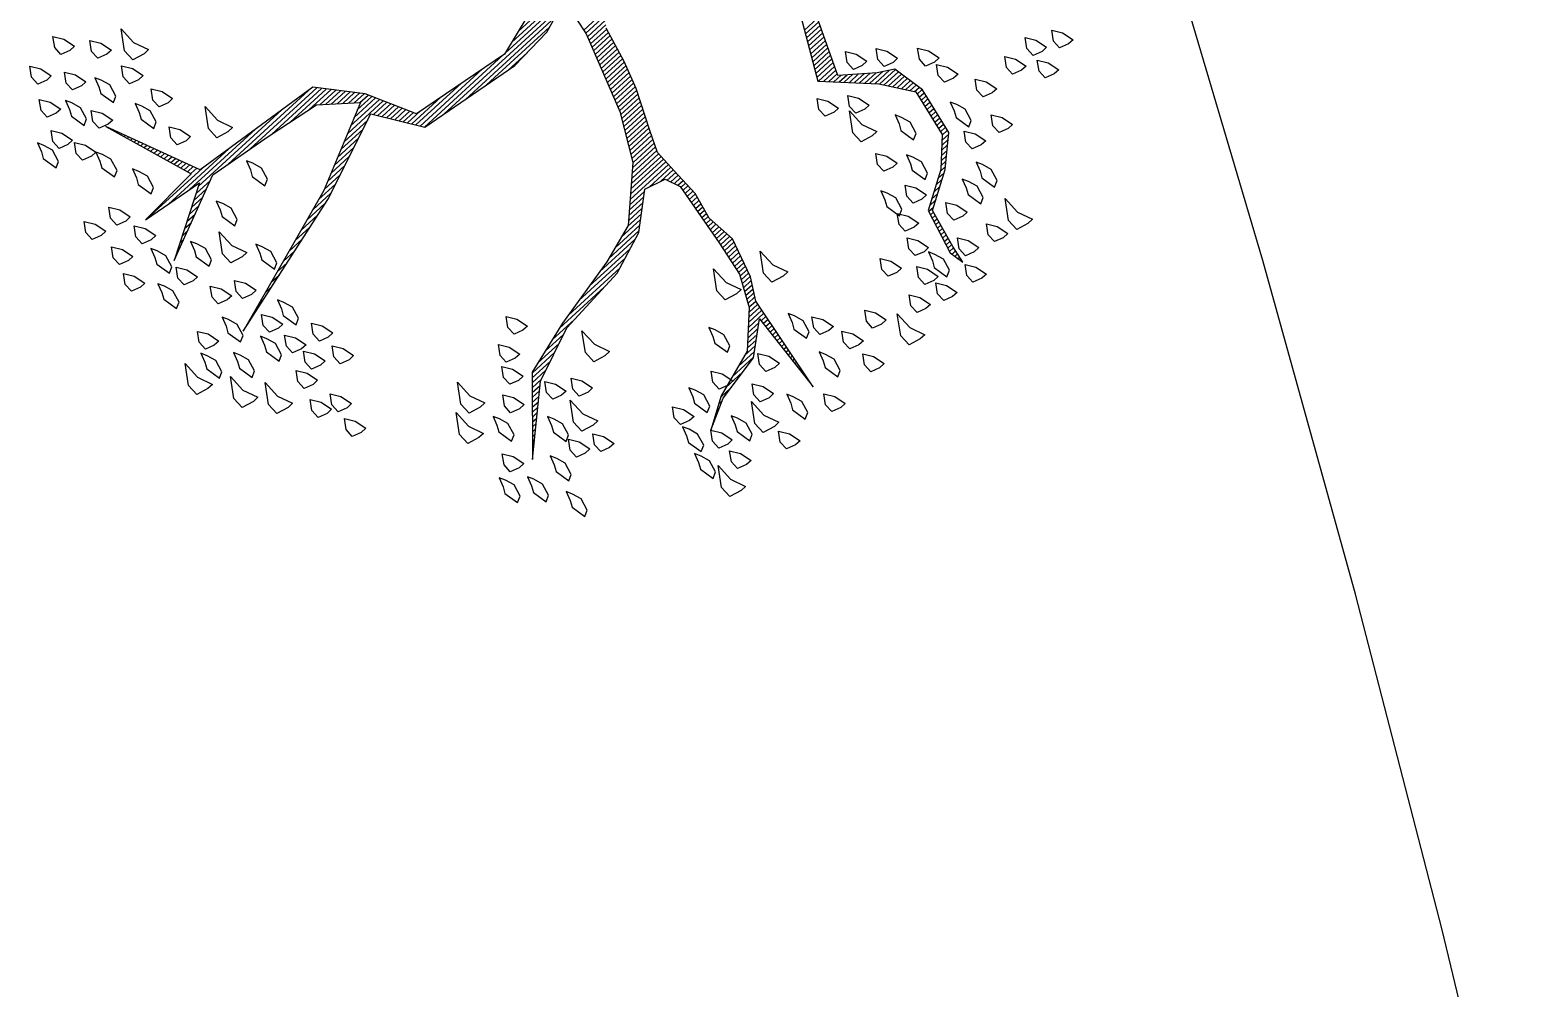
# Model space of a CAD drawing. Header units: metres. Extents: x 2 to 659295185, y -28 to 1124222152.
# Drawn here: x 655006.778 to 655011.25, y 1123156.642 to 1123159.512 of the extents above; entities that cross this region are included whole.
import ezdxf

# ---------------------------------------------------------------- set-up
doc = ezdxf.new("R2010")
doc.units = ezdxf.units.M
doc.header["$MEASUREMENT"] = 0
doc.layers.get('0').update_dxf_attribs({"linetype": 'CONTINUOUS'})
doc.layers.add('Arboles', color=3, linetype='CONTINUOUS')
doc.layers.add('MANZANA', color=30, linetype='CONTINUOUS')

# ---------------------------------------------------------------- blocks, each defined once
blk = doc.blocks.new('*X2402')
at = {"color": 0}
for p, q in [((16.5321, 17.11), (16.5325, 17.11)), ((16.5355, 17.1), (16.5367, 17.1)), ((16.5388, 17.09), (16.5409, 17.09)), ((16.5421, 17.08), (16.5451, 17.08)), ((16.5454, 17.07), (16.5493, 17.07)), ((16.5488, 17.06), (16.5535, 17.06)), ((16.5521, 17.05), (16.5577, 17.05)), ((16.5554, 17.04), (16.5619, 17.04)), ((16.5588, 17.03), (16.566, 17.03)), ((16.5621, 17.02), (16.5702, 17.02)), ((16.5654, 17.01), (16.5744, 17.01)), ((16.5688, 17), (16.5786, 17)), ((16.5721, 16.99), (16.5828, 16.99)), ((16.5754, 16.98), (16.587, 16.98)), ((16.5788, 16.97), (16.5912, 16.97)), ((16.5821, 16.96), (16.5954, 16.96)), ((16.5854, 16.95), (16.5996, 16.95)), ((16.5888, 16.94), (16.6038, 16.94)), ((16.5921, 16.93), (16.608, 16.93)), ((16.5954, 16.92), (16.6122, 16.92)), ((16.5988, 16.91), (16.6164, 16.91)), ((16.6021, 16.9), (16.6206, 16.9)), ((16.6054, 16.89), (16.6248, 16.89)), ((16.6088, 16.88), (16.629, 16.88)), ((16.6121, 16.87), (16.6331, 16.87)), ((16.443, 16.85), (16.6488, 16.85)), ((16.513, 16.84), (16.7388, 16.84)), ((16.583, 16.83), (16.8288, 16.83)), ((16.6154, 16.86), (16.6373, 16.86)), ((16.5531, 16.79), (16.5956, 16.79)), ((16.5708, 16.8), (16.6189, 16.8)), ((16.5885, 16.81), (16.6422, 16.81)), ((16.6062, 16.82), (16.9188, 16.82)), ((16.7083, 16.81), (17.0088, 16.81)), ((16.7816, 16.8), (17.0309, 16.8)), ((16.8532, 16.79), (17.0394, 16.79)), ((16.4824, 16.75), (16.5022, 16.75)), ((16.5001, 16.76), (16.5256, 16.76)), ((16.5178, 16.77), (16.5489, 16.77)), ((16.5355, 16.78), (16.5722, 16.78)), ((16.9132, 16.78), (17.0478, 16.78)), ((16.9732, 16.77), (17.0563, 16.77)), ((17.0054, 16.76), (17.0647, 16.76)), ((17.0177, 16.75), (17.0732, 16.75)), ((16.4293, 16.72), (16.4322, 16.72)), ((16.447, 16.73), (16.4556, 16.73)), ((16.4647, 16.74), (16.4789, 16.74)), ((17.0299, 16.74), (17.0817, 16.74)), ((17.0421, 16.73), (17.0901, 16.73)), ((17.0543, 16.72), (17.0986, 16.72)), ((17.0665, 16.71), (17.1071, 16.71)), ((17.0504, 16.67), (17.1313, 16.67)), ((17.0719, 16.68), (17.1263, 16.68)), ((17.0788, 16.7), (17.1155, 16.7)), ((17.091, 16.69), (17.1213, 16.69)), ((16.9642, 16.63), (17.0477, 16.63)), ((16.9858, 16.64), (17.0741, 16.64)), ((17.0073, 16.65), (17.1413, 16.65)), ((17.0288, 16.66), (17.1363, 16.66)), ((17.0964, 16.64), (17.1463, 16.64)), ((17.1031, 16.63), (17.1513, 16.63)), ((16.8565, 16.58), (16.9159, 16.58)), ((16.8781, 16.59), (16.9423, 16.59)), ((16.8996, 16.6), (16.9686, 16.6)), ((16.9211, 16.61), (16.995, 16.61)), ((16.9427, 16.62), (17.0214, 16.62)), ((17.1097, 16.62), (17.1563, 16.62)), ((17.1164, 16.61), (17.1613, 16.61)), ((17.1231, 16.6), (17.1663, 16.6)), ((17.1297, 16.59), (17.1713, 16.59)), ((17.1364, 16.58), (17.1763, 16.58)), ((16.7328, 16.54), (16.7955, 16.54)), ((16.764, 16.55), (16.8332, 16.55)), ((16.7953, 16.56), (16.8632, 16.56)), ((16.8265, 16.57), (16.8895, 16.57)), ((17.1431, 16.57), (17.1813, 16.57)), ((17.1497, 16.56), (17.1971, 16.56)), ((17.1564, 16.55), (17.2651, 16.55)), ((17.163, 16.54), (17.3331, 16.54)), ((17.5448, 16.54), (17.8178, 16.54)), ((16.6078, 16.5), (16.6447, 16.5)), ((16.639, 16.51), (16.6824, 16.51)), ((16.6703, 16.52), (16.7201, 16.52)), ((16.7015, 16.53), (16.7578, 16.53)), ((17.1697, 16.53), (17.401, 16.53)), ((17.1764, 16.52), (17.469, 16.52)), ((17.2412, 16.51), (17.7938, 16.51)), ((17.3112, 16.5), (17.6466, 16.5)), ((17.4773, 16.52), (17.8018, 16.52)), ((17.511, 16.53), (17.8098, 16.53)), ((16.4828, 16.46), (16.494, 16.46)), ((16.514, 16.47), (16.5317, 16.47)), ((16.5453, 16.48), (16.5693, 16.48)), ((16.5765, 16.49), (16.607, 16.49)), ((17.3812, 16.49), (17.6166, 16.49)), ((17.4512, 16.48), (17.5245, 16.48)), ((16.4515, 16.45), (16.4563, 16.45)), ((17.6805, 16.42), (17.7592, 16.42)), ((17.6687, 16.38), (17.7289, 16.38)), ((17.6722, 16.39), (17.7352, 16.39)), ((17.6757, 16.4), (17.7432, 16.4)), ((17.6789, 16.41), (17.7512, 16.41)), ((17.6549, 16.34), (17.7189, 16.34)), ((17.6584, 16.35), (17.7214, 16.35)), ((17.6618, 16.36), (17.7239, 16.36)), ((17.6653, 16.37), (17.7264, 16.37)), ((17.6411, 16.3), (17.7089, 16.3)), ((17.6445, 16.31), (17.7114, 16.31)), ((17.648, 16.32), (17.7139, 16.32)), ((17.6514, 16.33), (17.7164, 16.33)), ((17.6272, 16.26), (17.6971, 16.26)), ((17.6307, 16.27), (17.7005, 16.27)), ((17.6341, 16.28), (17.7038, 16.28)), ((17.6376, 16.29), (17.7064, 16.29)), ((17.6099, 16.21), (17.6805, 16.21)), ((17.6134, 16.22), (17.6838, 16.22)), ((17.6168, 16.23), (17.6871, 16.23)), ((17.6203, 16.24), (17.6905, 16.24)), ((17.6237, 16.25), (17.6938, 16.25)), ((17.5928, 16.17), (17.6627, 16.17)), ((17.5981, 16.18), (17.6673, 16.18)), ((17.603, 16.19), (17.6719, 16.19)), ((17.6064, 16.2), (17.6766, 16.2)), ((17.5714, 16.13), (17.6443, 16.13)), ((17.5768, 16.14), (17.6489, 16.14)), ((17.5821, 16.15), (17.6535, 16.15)), ((17.5874, 16.16), (17.6581, 16.16)), ((17.5501, 16.09), (17.6259, 16.09)), ((17.5554, 16.1), (17.6304, 16.1)), ((17.5608, 16.11), (17.635, 16.11)), ((17.5661, 16.12), (17.6396, 16.12)), ((17.5234, 16.05), (17.6088, 16.05)), ((17.5341, 16.06), (17.6131, 16.06)), ((17.5394, 16.07), (17.6174, 16.07)), ((17.5448, 16.08), (17.6216, 16.08)), ((17.4806, 16.01), (17.6021, 16.01)), ((17.4913, 16.02), (17.6021, 16.02)), ((17.502, 16.03), (17.6021, 16.03)), ((17.5127, 16.04), (17.6045, 16.04)), ((18.1287, 16.01), (18.1773, 16.01)), ((17.4377, 15.97), (17.4922, 15.97)), ((17.4484, 15.98), (17.5044, 15.98)), ((17.4591, 15.99), (17.6021, 15.99)), ((17.4698, 16), (17.6021, 16)), ((17.5206, 15.98), (17.6021, 15.98)), ((17.5556, 15.97), (17.6021, 15.97)), ((18.1077, 15.97), (18.1604, 15.97)), ((18.113, 15.98), (18.1646, 15.98)), ((18.1182, 15.99), (18.1688, 15.99)), ((18.1235, 16), (18.173, 16)), ((17.3711, 15.93), (17.4433, 15.93)), ((17.4036, 15.94), (17.4555, 15.94)), ((17.4163, 15.95), (17.4677, 15.95)), ((17.427, 15.96), (17.4799, 15.96)), ((17.5707, 15.96), (17.6021, 15.96)), ((17.5747, 15.95), (17.6021, 15.95)), ((17.5787, 15.94), (17.6021, 15.94)), ((17.5827, 15.93), (17.6021, 15.93)), ((18.0868, 15.93), (18.1436, 15.93)), ((18.092, 15.94), (18.1478, 15.94)), ((18.0973, 15.95), (18.152, 15.95)), ((18.1025, 15.96), (18.1562, 15.96)), ((17.1669, 15.88), (17.3397, 15.88)), ((17.2149, 15.89), (17.3677, 15.89)), ((17.2629, 15.9), (17.3957, 15.9)), ((17.3061, 15.91), (17.4188, 15.91)), ((17.3386, 15.92), (17.431, 15.92)), ((17.5791, 15.88), (17.6018, 15.88)), ((17.5805, 15.89), (17.6021, 15.89)), ((17.5819, 15.9), (17.6021, 15.9)), ((17.5832, 15.91), (17.6021, 15.91)), ((17.5846, 15.92), (17.6021, 15.92)), ((18.0627, 15.88), (18.1225, 15.88)), ((18.0658, 15.89), (18.1267, 15.89)), ((18.0711, 15.9), (18.1309, 15.9)), ((18.0763, 15.91), (18.1351, 15.91)), ((18.0816, 15.92), (18.1394, 15.92)), ((17.0041, 15.84), (17.0729, 15.84)), ((17.0401, 15.85), (17.1235, 15.85)), ((17.0761, 15.86), (17.2435, 15.86)), ((17.1189, 15.87), (17.3117, 15.87)), ((17.5737, 15.84), (17.5929, 15.84)), ((17.575, 15.85), (17.5951, 15.85)), ((17.5764, 15.86), (17.5974, 15.86)), ((17.5778, 15.87), (17.5996, 15.87)), ((18.0727, 15.87), (18.1183, 15.87)), ((18.0827, 15.86), (18.1141, 15.86)), ((18.0927, 15.85), (18.1197, 15.85)), ((18.1027, 15.84), (18.1322, 15.84)), ((16.919, 15.8), (16.9701, 15.8)), ((16.9281, 15.81), (16.9958, 15.81)), ((16.9371, 15.82), (17.0215, 15.82)), ((16.9681, 15.83), (17.0472, 15.83)), ((17.5682, 15.8), (17.5856, 15.8)), ((17.5696, 15.81), (17.5863, 15.81)), ((17.5709, 15.82), (17.5885, 15.82)), ((17.5723, 15.83), (17.5907, 15.83)), ((18.1127, 15.83), (18.1447, 15.83)), ((18.1227, 15.82), (18.1572, 15.82)), ((18.1327, 15.81), (18.1697, 15.81)), ((18.1427, 15.8), (18.1822, 15.8)), ((16.8829, 15.76), (16.9077, 15.76)), ((16.8919, 15.77), (16.9189, 15.77)), ((16.9009, 15.78), (16.9301, 15.78)), ((16.91, 15.79), (16.9444, 15.79)), ((17.5628, 15.76), (17.5896, 15.76)), ((17.5641, 15.77), (17.5886, 15.77)), ((17.5655, 15.78), (17.5876, 15.78)), ((17.5669, 15.79), (17.5866, 15.79)), ((18.1527, 15.79), (18.1947, 15.79)), ((18.1627, 15.78), (18.2105, 15.78)), ((18.1727, 15.77), (18.2271, 15.77)), ((18.182, 15.76), (18.2403, 15.76)), ((16.8467, 15.72), (16.863, 15.72)), ((16.8557, 15.73), (16.8742, 15.73)), ((16.8648, 15.74), (16.8853, 15.74)), ((16.8738, 15.75), (16.8965, 15.75)), ((17.5568, 15.72), (17.5936, 15.72)), ((17.5585, 15.73), (17.5926, 15.73)), ((17.56, 15.74), (17.5916, 15.74)), ((17.5614, 15.75), (17.5906, 15.75)), ((18.189, 15.75), (18.2422, 15.75)), ((18.196, 15.74), (18.244, 15.74)), ((18.203, 15.73), (18.2458, 15.73)), ((18.21, 15.72), (18.2476, 15.72)), ((16.8105, 15.68), (16.8183, 15.68)), ((16.8195, 15.69), (16.8295, 15.69)), ((16.8286, 15.7), (16.8406, 15.7)), ((16.8376, 15.71), (16.8518, 15.71)), ((17.5501, 15.68), (17.5814, 15.68)), ((17.5518, 15.69), (17.5844, 15.69)), ((17.5535, 15.7), (17.5875, 15.7)), ((17.5551, 15.71), (17.5906, 15.71)), ((18.217, 15.71), (18.2494, 15.71)), ((18.224, 15.7), (18.2512, 15.7)), ((18.231, 15.69), (18.2531, 15.69)), ((18.238, 15.68), (18.2549, 15.68)), ((16.7833, 15.65), (16.7848, 15.65)), ((16.7924, 15.66), (16.7959, 15.66)), ((16.8014, 15.67), (16.8071, 15.67)), ((17.5435, 15.64), (17.5691, 15.64)), ((17.5451, 15.65), (17.5721, 15.65)), ((17.5468, 15.66), (17.5752, 15.66)), ((17.5485, 15.67), (17.5783, 15.67)), ((18.2329, 15.64), (18.2515, 15.64)), ((18.2348, 15.65), (18.2534, 15.65)), ((18.2367, 15.66), (18.2553, 15.66)), ((18.2385, 15.67), (18.2567, 15.67)), ((17.5252, 15.6), (17.5543, 15.6)), ((17.5302, 15.61), (17.5598, 15.61)), ((17.5352, 15.62), (17.5629, 15.62)), ((17.5402, 15.63), (17.566, 15.63)), ((18.2254, 15.6), (18.244, 15.6)), ((18.2273, 15.61), (18.2459, 15.61)), ((18.2292, 15.62), (18.2478, 15.62)), ((18.231, 15.63), (18.2497, 15.63)), ((17.5052, 15.56), (17.5315, 15.56)), ((17.5102, 15.57), (17.5372, 15.57)), ((17.5152, 15.58), (17.5429, 15.58)), ((17.5202, 15.59), (17.5486, 15.59)), ((18.2179, 15.56), (18.2365, 15.56)), ((18.2198, 15.57), (18.2384, 15.57)), ((18.2217, 15.58), (18.2403, 15.58)), ((18.2235, 15.59), (18.2422, 15.59)), ((17.4603, 15.51), (17.5196, 15.51)), ((17.4703, 15.52), (17.5211, 15.52)), ((17.4803, 15.53), (17.5226, 15.53)), ((17.4903, 15.54), (17.5241, 15.54)), ((17.5002, 15.55), (17.5257, 15.55)), ((18.1832, 15.51), (18.2059, 15.51)), ((18.1932, 15.52), (18.2171, 15.52)), ((18.2032, 15.53), (18.2284, 15.53)), ((18.2132, 15.54), (18.2328, 15.54)), ((18.216, 15.55), (18.2347, 15.55)), ((17.4203, 15.47), (17.4536, 15.47)), ((17.4303, 15.48), (17.4661, 15.48)), ((17.4403, 15.49), (17.4786, 15.49)), ((17.4503, 15.5), (17.4911, 15.5)), ((17.4974, 15.47), (17.5135, 15.47)), ((17.4981, 15.48), (17.515, 15.48)), ((17.4988, 15.49), (17.5165, 15.49)), ((17.4996, 15.5), (17.5181, 15.5)), ((18.1409, 15.47), (18.1609, 15.47)), ((18.1532, 15.48), (18.1721, 15.48)), ((18.1632, 15.49), (18.1834, 15.49)), ((18.1732, 15.5), (18.1946, 15.5)), ((17.304, 15.43), (17.3661, 15.43)), ((17.336, 15.44), (17.4161, 15.44)), ((17.368, 15.45), (17.4286, 15.45)), ((17.4, 15.46), (17.4411, 15.46)), ((17.4946, 15.43), (17.5074, 15.43)), ((17.4953, 15.44), (17.509, 15.44)), ((17.496, 15.45), (17.5105, 15.45)), ((17.4967, 15.46), (17.512, 15.46)), ((18.0723, 15.43), (18.0954, 15.43)), ((18.0895, 15.44), (18.1126, 15.44)), ((18.1066, 15.45), (18.1297, 15.45)), ((18.1238, 15.46), (18.1468, 15.46)), ((17.2254, 15.39), (17.2317, 15.39)), ((17.242, 15.4), (17.2517, 15.4)), ((17.2587, 15.41), (17.2717, 15.41)), ((17.2754, 15.42), (17.3128, 15.42)), ((17.4917, 15.39), (17.5014, 15.39)), ((17.4924, 15.4), (17.5029, 15.4)), ((17.4931, 15.41), (17.5044, 15.41)), ((17.4938, 15.42), (17.5059, 15.42)), ((18.038, 15.39), (18.0493, 15.39)), ((18.0407, 15.4), (18.0516, 15.4)), ((18.0433, 15.41), (18.0611, 15.41)), ((18.0552, 15.42), (18.0783, 15.42)), ((17.2087, 15.38), (17.2117, 15.38)), ((17.4888, 15.35), (17.4953, 15.35)), ((17.4896, 15.36), (17.4968, 15.36)), ((17.4903, 15.37), (17.4984, 15.37)), ((17.491, 15.38), (17.4999, 15.38)), ((18.0273, 15.35), (18.0401, 15.35)), ((18.03, 15.36), (18.0424, 15.36)), ((18.0327, 15.37), (18.0447, 15.37)), ((18.0353, 15.38), (18.047, 15.38)), ((17.486, 15.31), (17.4893, 15.31)), ((17.4867, 15.32), (17.4908, 15.32)), ((17.4874, 15.33), (17.4923, 15.33)), ((17.4881, 15.34), (17.4938, 15.34)), ((18.0167, 15.31), (18.0309, 15.31)), ((18.0193, 15.32), (18.0332, 15.32)), ((18.022, 15.33), (18.0355, 15.33)), ((18.0247, 15.34), (18.0378, 15.34)), ((17.4831, 15.27), (17.4832, 15.27)), ((17.4838, 15.28), (17.4847, 15.28)), ((17.4846, 15.29), (17.4862, 15.29)), ((17.4853, 15.3), (17.4877, 15.3)), ((18.0113, 15.29), (18.0265, 15.29)), ((18.0115, 15.28), (18.0249, 15.28)), ((18.0135, 15.27), (18.0232, 15.27)), ((18.014, 15.3), (18.0286, 15.3)), ((18.0155, 15.26), (18.0215, 15.26)), ((18.0175, 15.25), (18.0199, 15.25))]:
    blk.add_line(p, q, dxfattribs=at)
blk = doc.blocks.new('ARBUSTO6')
at = {"layer": 'Arboles', "color": 7}
for points in [[(-0.0388, 0.0803), (-0.2684, 0.0122), (-0.5575, 0.0548), (-0.6256, 0.1908), (-0.7191, 0.3014), (-1.1018, 0.3439), (-1.2123, 0.6075), (-1.1273, 0.3524), (-1.3059, 0.3439), (-1.1273, 0.3184), (-1.3229, 0.2078), (-1.0848, 0.3099), (-0.8977, 0.2844), (-0.7446, 0.2589), (-0.6511, 0.1823), (-0.8892, 0.0718), (-1.3144, -0.0643), (-0.8977, 0.0463), (-0.6511, 0.1398), (-0.566, 0.0122), (-0.2684, -0.0303), (-0.1408, -0.0218), (-0.0898, -0.0048)], [(-0.0558, -0.0473), (-0.0643, -0.0983), (-0.1408, -0.3194), (-0.2089, -0.447), (-0.3364, -0.566), (-0.447, -0.6001), (-0.6511, -0.6426), (-0.8041, -0.6851), (-0.9657, -0.8637), (-0.8041, -0.7191), (-0.6511, -0.6596), (-0.447, -0.6426), (-0.3279, -0.6001), (-0.2344, -0.5235), (-0.1748, -0.5405), (-0.1578, -0.583), (-0.1833, -0.7701), (-0.2004, -0.8722), (-0.2429, -0.9572), (-0.3279, -1.0423), (-0.464, -1.0848), (-0.549, -1.1358), (-0.464, -1.0933), (-0.3279, -1.0678), (-0.2429, -0.9997), (-0.2599, -1.2379), (-0.2174, -0.9572), (-0.1833, -0.8977), (-0.1493, -0.7871), (-0.1578, -0.7021), (-0.1408, -0.6256), (-0.1408, -0.5405), (-0.1408, -0.4725), (-0.1153, -0.413), (-0.0643, -0.3024), (-0.0388, -0.2259), (-0.0133, -0.1238)], [(0.4119, -0.447), (0.3184, -0.6256), (0.4374, -0.7446), (0.497, -0.8297), (0.4715, -0.9657), (0.4034, -1.0338), (0.3014, -1.0933), (0.2674, -1.2209), (0.2759, -1.2634), (0.2844, -1.2123), (0.3099, -1.1018), (0.4119, -1.0423), (0.4885, -0.9742), (0.514, -0.8382), (0.497, -0.7446), (0.4544, -0.7191), (0.3694, -0.6511), (0.4374, -0.4895)]]:
    blk.add_lwpolyline(points, dxfattribs=at)
at = {"layer": 'Arboles'}
for points in [[(-1.2463, 0.8116), (-1.2718, 0.8201), (-1.2718, 0.8456), (-1.2548, 0.8712), (-1.2378, 0.8456), (-1.2293, 0.8116)], [(-1.1443, 0.8286), (-1.1698, 0.8371), (-1.1698, 0.8626), (-1.1528, 0.8882), (-1.1358, 0.8626), (-1.1273, 0.8286)], [(-1.2889, 0.7266), (-1.3144, 0.7351), (-1.3144, 0.7606), (-1.2974, 0.7861), (-1.2804, 0.7606), (-1.2718, 0.7266)], [(-1.1868, 0.7351), (-1.2123, 0.7436), (-1.2123, 0.7691), (-1.1953, 0.7946), (-1.1783, 0.7691), (-1.1698, 0.7351)], [(-1.0763, 0.7521), (-1.1018, 0.7606), (-1.1018, 0.7861), (-1.0848, 0.8116), (-1.0678, 0.7861), (-1.0593, 0.7521)], [(-0.9997, 0.6841), (-1.0337, 0.6926), (-1.0337, 0.7266), (-0.9997, 0.7776), (-0.9997, 0.7266), (-0.9827, 0.6841)], [(-1.3909, 0.6756), (-1.3994, 0.6586), (-1.3909, 0.616), (-1.3739, 0.6245), (-1.3654, 0.6586), (-1.3739, 0.6841), (-1.3824, 0.7011)], [(-1.3229, 0.6415), (-1.3484, 0.65), (-1.3484, 0.6756), (-1.3314, 0.7011), (-1.3144, 0.6756), (-1.3059, 0.6415)], [(-1.2548, 0.7096), (-1.2633, 0.6926), (-1.2548, 0.65), (-1.2378, 0.6586), (-1.2293, 0.6926), (-1.2378, 0.7181), (-1.2463, 0.7351)], [(-1.1528, 0.7011), (-1.1613, 0.6841), (-1.1528, 0.6415), (-1.1358, 0.65), (-1.1273, 0.6841), (-1.1358, 0.7096), (-1.1443, 0.7266)], [(-1.0593, 0.6415), (-1.0848, 0.65), (-1.0848, 0.6756), (-1.0678, 0.7011), (-1.0507, 0.6756), (-1.0422, 0.6415)], [(-1.2038, 0.6075), (-1.2293, 0.616), (-1.2293, 0.6415), (-1.2123, 0.6671), (-1.1953, 0.6415), (-1.1868, 0.6075)], [(-1.2974, 0.5735), (-1.3229, 0.582), (-1.3229, 0.6075), (-1.3059, 0.633), (-1.2889, 0.6075), (-1.2804, 0.5735)], [(-1.1188, 0.5735), (-1.1273, 0.5565), (-1.1188, 0.514), (-1.1018, 0.5225), (-1.0933, 0.5565), (-1.1018, 0.582), (-1.1103, 0.599)], [(-1.0422, 0.5395), (-1.0678, 0.548), (-1.0678, 0.5735), (-1.0507, 0.599), (-1.0337, 0.5735), (-1.0252, 0.5395)], [(-1.2889, 0.548), (-1.2974, 0.531), (-1.2889, 0.4885), (-1.2718, 0.497), (-1.2633, 0.531), (-1.2718, 0.5565), (-1.2804, 0.5735)], [(-1.4249, 0.3949), (-1.4504, 0.4034), (-1.4504, 0.4289), (-1.4334, 0.4545), (-1.4164, 0.4289), (-1.4079, 0.3949)], [(-1.2463, 0.4459), (-1.2548, 0.4289), (-1.2463, 0.3864), (-1.2293, 0.3949), (-1.2208, 0.4289), (-1.2293, 0.4545), (-1.2378, 0.4715)], [(-1.0763, 0.4289), (-1.1018, 0.4374), (-1.1018, 0.463), (-1.0848, 0.4885), (-1.0678, 0.463), (-1.0593, 0.4289)], [(-0.9742, 0.3694), (-1.0082, 0.3779), (-1.0082, 0.4119), (-0.9742, 0.463), (-0.9742, 0.4119), (-0.9572, 0.3694)], [(-1.3484, 0.3779), (-1.3739, 0.3864), (-1.3739, 0.4119), (-1.3569, 0.4374), (-1.3399, 0.4119), (-1.3314, 0.3779)], [(-1.4164, 0.2929), (-1.4419, 0.3014), (-1.4419, 0.3269), (-1.4249, 0.3524), (-1.4079, 0.3269), (-1.3994, 0.2929)], [(-1.3314, 0.2929), (-1.3569, 0.3014), (-1.3569, 0.3269), (-1.3399, 0.3524), (-1.3229, 0.3269), (-1.3144, 0.2929)], [(-1.4419, 0.2163), (-1.4674, 0.2248), (-1.4674, 0.2504), (-1.4504, 0.2759), (-1.4334, 0.2504), (-1.4249, 0.2163)], [(-1.3569, 0.2504), (-1.3654, 0.2333), (-1.3569, 0.1908), (-1.3399, 0.1993), (-1.3314, 0.2333), (-1.3399, 0.2589), (-1.3484, 0.2759)], [(-1.1358, 0.2248), (-1.1443, 0.2078), (-1.1358, 0.1653), (-1.1188, 0.1738), (-1.1103, 0.2078), (-1.1188, 0.2333), (-1.1273, 0.2504)], [(-0.9997, 0.2504), (-1.0082, 0.2333), (-0.9997, 0.1908), (-0.9827, 0.1993), (-0.9742, 0.2333), (-0.9827, 0.2589), (-0.9912, 0.2759)], [(-1.2633, 0.1908), (-1.2718, 0.1738), (-1.2633, 0.1313), (-1.2463, 0.1398), (-1.2378, 0.1738), (-1.2463, 0.1993), (-1.2548, 0.2163)], [(-1.4079, 0.1653), (-1.4164, 0.1483), (-1.4079, 0.1058), (-1.3909, 0.1143), (-1.3824, 0.1483), (-1.3909, 0.1738), (-1.3994, 0.1908)], [(-1.3229, 0.1313), (-1.3484, 0.1398), (-1.3484, 0.1653), (-1.3314, 0.1908), (-1.3144, 0.1653), (-1.3059, 0.1313)], [(-1.1783, 0.0888), (-1.2123, 0.0973), (-1.2123, 0.1313), (-1.1783, 0.1823), (-1.1783, 0.1313), (-1.1613, 0.0888)], [(-1.2889, 0.0292), (-1.3144, 0.0378), (-1.3144, 0.0633), (-1.2974, 0.0888), (-1.2804, 0.0633), (-1.2718, 0.0292)], [(-1.1358, 0.0633), (-1.1443, 0.0463), (-1.1358, 0.0037), (-1.1188, 0.0122), (-1.1103, 0.0463), (-1.1188, 0.0718), (-1.1273, 0.0888)], [(-1.2293, -0.0048), (-1.2548, 0.0037), (-1.2548, 0.0292), (-1.2378, 0.0548), (-1.2208, 0.0292), (-1.2123, -0.0048)], [(-1.3994, -0.0388), (-1.4249, -0.0303), (-1.4249, -0.0048), (-1.4079, 0.0207), (-1.3909, -0.0048), (-1.3824, -0.0388)], [(-1.3399, -0.0218), (-1.3484, -0.0388), (-1.3399, -0.0813), (-1.3229, -0.0728), (-1.3144, -0.0388), (-1.3229, -0.0133), (-1.3314, 0.0037)], [(-1.493, -0.1153), (-1.527, -0.1068), (-1.527, -0.0728), (-1.493, -0.0218), (-1.493, -0.0728), (-1.4759, -0.1153)], [(-1.4504, -0.0558), (-1.4589, -0.0728), (-1.4504, -0.1153), (-1.4334, -0.1068), (-1.4249, -0.0728), (-1.4334, -0.0473), (-1.4419, -0.0303)], [(-1.2378, -0.1238), (-1.2633, -0.1153), (-1.2633, -0.0898), (-1.2463, -0.0643), (-1.2293, -0.0898), (-1.2208, -0.1238)], [(-1.1953, -0.0898), (-1.2038, -0.1068), (-1.1953, -0.1493), (-1.1783, -0.1408), (-1.1698, -0.1068), (-1.1783, -0.0813), (-1.1868, -0.0643)], [(-1.3824, -0.1153), (-1.3909, -0.1323), (-1.3824, -0.1748), (-1.3654, -0.1663), (-1.3569, -0.1323), (-1.3654, -0.1068), (-1.3739, -0.0898)], [(-1.2974, -0.1323), (-1.3059, -0.1493), (-1.2974, -0.1919), (-1.2804, -0.1834), (-1.2718, -0.1493), (-1.2804, -0.1238), (-1.2889, -0.1068)], [(-1.4249, -0.2259), (-1.4589, -0.2174), (-1.4589, -0.1834), (-1.4249, -0.1323), (-1.4249, -0.1834), (-1.4079, -0.2259)], [(-1.2293, -0.2089), (-1.2548, -0.2004), (-1.2548, -0.1748), (-1.2378, -0.1493), (-1.2208, -0.1748), (-1.2123, -0.2089)], [(-1.1528, -0.2344), (-1.1783, -0.2259), (-1.1783, -0.2004), (-1.1613, -0.1748), (-1.1443, -0.2004), (-1.1358, -0.2344)], [(-1.3654, -0.3024), (-1.3994, -0.2939), (-1.3994, -0.2599), (-1.3654, -0.2089), (-1.3654, -0.2599), (-1.3484, -0.3024)], [(-1.2718, -0.3024), (-1.2974, -0.2939), (-1.2974, -0.2684), (-1.2804, -0.2429), (-1.2633, -0.2684), (-1.2548, -0.3024)], [(-1.2208, -0.2769), (-1.2463, -0.2684), (-1.2463, -0.2429), (-1.2293, -0.2174), (-1.2123, -0.2429), (-1.2038, -0.2769)], [(-1.1528, -0.3194), (-1.1783, -0.3109), (-1.1783, -0.2854), (-1.1613, -0.2599), (-1.1443, -0.2854), (-1.1358, -0.3194)], [(-1.2974, -0.3875), (-1.3229, -0.3789), (-1.3229, -0.3534), (-1.3059, -0.3279), (-1.2889, -0.3534), (-1.2804, -0.3875)], [(-1.2463, -0.413), (-1.2718, -0.4045), (-1.2718, -0.3789), (-1.2548, -0.3534), (-1.2378, -0.3789), (-1.2293, -0.413)], [(-1.2633, -0.4895), (-1.2889, -0.481), (-1.2889, -0.4555), (-1.2718, -0.43), (-1.2548, -0.4555), (-1.2463, -0.4895)], [(-0.7446, -0.583), (-0.7701, -0.5745), (-0.7701, -0.549), (-0.7531, -0.5235), (-0.7361, -0.549), (-0.7276, -0.583)], [(-0.9742, -0.6596), (-1.0082, -0.6511), (-1.0082, -0.6171), (-0.9742, -0.566), (-0.9742, -0.6171), (-0.9572, -0.6596)], [(-0.8126, -0.6256), (-0.8381, -0.6171), (-0.8381, -0.5915), (-0.8211, -0.566), (-0.8041, -0.5915), (-0.7956, -0.6256)], [(-0.8467, -0.6766), (-0.8722, -0.6681), (-0.8722, -0.6426), (-0.8552, -0.6171), (-0.8381, -0.6426), (-0.8296, -0.6766)], [(0.4374, -0.6766), (0.4119, -0.6681), (0.4119, -0.6426), (0.4289, -0.6171), (0.4459, -0.6426), (0.4544, -0.6766)], [(-1.0337, -0.7191), (-1.0678, -0.7106), (-1.0678, -0.6766), (-1.0337, -0.6256), (-1.0337, -0.6766), (-1.0167, -0.7191)], [(-0.8977, -0.7361), (-0.9232, -0.7276), (-0.9232, -0.7021), (-0.9062, -0.6766), (-0.8892, -0.7021), (-0.8807, -0.7361)], [(-0.6256, -0.7871), (-0.6596, -0.7786), (-0.6596, -0.7446), (-0.6256, -0.6936), (-0.6256, -0.7446), (-0.6085, -0.7871)], [(0.2929, -0.7191), (0.2674, -0.7106), (0.2674, -0.6851), (0.2844, -0.6596), (0.3014, -0.6851), (0.3099, -0.7191)], [(0.5055, -0.7276), (0.48, -0.7191), (0.48, -0.6936), (0.497, -0.6681), (0.514, -0.6936), (0.5225, -0.7276)], [(-0.9742, -0.7276), (-0.9827, -0.7446), (-0.9742, -0.7871), (-0.9572, -0.7786), (-0.9487, -0.7446), (-0.9572, -0.7191), (-0.9657, -0.7021)], [(-0.7871, -0.7871), (-0.8126, -0.7786), (-0.8126, -0.7531), (-0.7956, -0.7276), (-0.7786, -0.7531), (-0.7701, -0.7871)], [(0.3609, -0.7701), (0.3354, -0.7616), (0.3354, -0.7361), (0.3524, -0.7106), (0.3694, -0.7361), (0.3779, -0.7701)], [(-0.7276, -0.8297), (-0.7531, -0.8212), (-0.7531, -0.7956), (-0.7361, -0.7701), (-0.7191, -0.7956), (-0.7106, -0.8297)], [(0.3269, -0.8382), (0.2929, -0.8297), (0.2929, -0.7956), (0.3269, -0.7446), (0.3269, -0.7956), (0.3439, -0.8382)], [(0.5905, -0.8042), (0.565, -0.7956), (0.565, -0.7701), (0.582, -0.7446), (0.599, -0.7701), (0.6075, -0.8042)], [(-1.0082, -0.8552), (-1.0337, -0.8467), (-1.0337, -0.8212), (-1.0167, -0.7956), (-0.9997, -0.8212), (-0.9912, -0.8552)], [(-0.8637, -0.8297), (-0.8722, -0.8467), (-0.8637, -0.8892), (-0.8467, -0.8807), (-0.8381, -0.8467), (-0.8467, -0.8212), (-0.8552, -0.8042)], [(-0.7786, -0.9062), (-0.8126, -0.8977), (-0.8126, -0.8637), (-0.7786, -0.8127), (-0.7786, -0.8637), (-0.7616, -0.9062)], [(-0.2429, -0.9062), (-0.2769, -0.8977), (-0.2769, -0.8637), (-0.2429, -0.8127), (-0.2429, -0.8637), (-0.2259, -0.9062)], [(0.599, -0.8722), (0.5735, -0.8637), (0.5735, -0.8382), (0.5905, -0.8127), (0.6075, -0.8382), (0.616, -0.8722)], [(-1.0763, -0.8637), (-1.0848, -0.8807), (-1.0763, -0.9232), (-1.0593, -0.9147), (-1.0507, -0.8807), (-1.0593, -0.8552), (-1.0678, -0.8382)], [(-0.1153, -0.9572), (-0.1493, -0.9487), (-0.1493, -0.9147), (-0.1153, -0.8637), (-0.1153, -0.9147), (-0.0983, -0.9572)], [(0.4034, -0.8637), (0.3949, -0.8807), (0.4034, -0.9232), (0.4204, -0.9147), (0.4289, -0.8807), (0.4204, -0.8552), (0.4119, -0.8382)], [(-1.0167, -0.9147), (-1.0252, -0.9317), (-1.0167, -0.9742), (-0.9997, -0.9657), (-0.9912, -0.9317), (-0.9997, -0.9062), (-1.0082, -0.8892)], [(-0.9317, -0.9147), (-0.9402, -0.9317), (-0.9317, -0.9742), (-0.9147, -0.9657), (-0.9062, -0.9317), (-0.9147, -0.9062), (-0.9232, -0.8892)], [(-0.8467, -0.9487), (-0.8722, -0.9402), (-0.8722, -0.9147), (-0.8552, -0.8892), (-0.8381, -0.9147), (-0.8296, -0.9487)], [(0.3099, -0.9402), (0.2844, -0.9317), (0.2844, -0.9062), (0.3014, -0.8807), (0.3184, -0.9062), (0.3269, -0.9402)], [(-0.7871, -0.9827), (-0.8126, -0.9742), (-0.8126, -0.9487), (-0.7956, -0.9232), (-0.7786, -0.9487), (-0.7701, -0.9827)], [(-0.3704, -0.9487), (-0.3789, -0.9657), (-0.3704, -1.0082), (-0.3534, -0.9997), (-0.3449, -0.9657), (-0.3534, -0.9402), (-0.3619, -0.9232)], [(0.3524, -0.9657), (0.3439, -0.9827), (0.3524, -1.0253), (0.3694, -1.0168), (0.3779, -0.9827), (0.3694, -0.9572), (0.3609, -0.9402)], [(0.5395, -0.9402), (0.531, -0.9572), (0.5395, -0.9997), (0.5565, -0.9912), (0.565, -0.9572), (0.5565, -0.9317), (0.548, -0.9147)], [(0.65, -0.9742), (0.6245, -0.9657), (0.6245, -0.9402), (0.6415, -0.9147), (0.6585, -0.9402), (0.667, -0.9742)], [(0.7521, -0.9827), (0.7266, -0.9742), (0.7266, -0.9487), (0.7436, -0.9232), (0.7606, -0.9487), (0.7691, -0.9827)], [(0.8286, -0.9827), (0.8031, -0.9742), (0.8031, -0.9487), (0.8201, -0.9232), (0.8371, -0.9487), (0.8456, -0.9827)], [(0.2333, -0.9912), (0.2248, -1.0082), (0.2333, -1.0508), (0.2504, -1.0423), (0.2589, -1.0082), (0.2504, -0.9827), (0.2418, -0.9657)], [(0.8967, -1.0168), (0.8711, -1.0082), (0.8711, -0.9827), (0.8881, -0.9572), (0.9052, -0.9827), (0.9137, -1.0168)], [(-0.9657, -1.0168), (-0.9742, -1.0338), (-0.9657, -1.0763), (-0.9487, -1.0678), (-0.9402, -1.0338), (-0.9487, -1.0082), (-0.9572, -0.9912)], [(-0.5745, -1.0763), (-0.6, -1.0678), (-0.6, -1.0423), (-0.583, -1.0168), (-0.566, -1.0423), (-0.5575, -1.0763)], [(-0.5235, -1.0338), (-0.532, -1.0508), (-0.5235, -1.0933), (-0.5065, -1.0848), (-0.498, -1.0508), (-0.5065, -1.0253), (-0.515, -1.0082)], [(-0.43, -1.0763), (-0.4555, -1.0678), (-0.4555, -1.0423), (-0.4385, -1.0168), (-0.4215, -1.0423), (-0.413, -1.0763)], [(0.3099, -1.0593), (0.2844, -1.0508), (0.2844, -1.0253), (0.3014, -0.9997), (0.3184, -1.0253), (0.3269, -1.0593)], [(0.531, -1.0593), (0.5055, -1.0508), (0.5055, -1.0253), (0.5225, -0.9997), (0.5395, -1.0253), (0.548, -1.0593)], [(0.616, -1.0763), (0.5905, -1.0678), (0.5905, -1.0423), (0.6075, -1.0168), (0.6245, -1.0423), (0.633, -1.0763)], [(0.8116, -1.0508), (0.7861, -1.0423), (0.7861, -1.0168), (0.8031, -0.9912), (0.8201, -1.0168), (0.8286, -1.0508)], [(-0.3024, -1.1273), (-0.3279, -1.1188), (-0.3279, -1.0933), (-0.3109, -1.0678), (-0.2939, -1.0933), (-0.2854, -1.1273)], [(-0.1833, -1.0678), (-0.1919, -1.0848), (-0.1833, -1.1273), (-0.1663, -1.1188), (-0.1578, -1.0848), (-0.1663, -1.0593), (-0.1748, -1.0423)], [(0.2418, -1.1018), (0.2163, -1.0933), (0.2163, -1.0678), (0.2333, -1.0423), (0.2504, -1.0678), (0.2589, -1.1018)], [(-0.6085, -1.1018), (-0.617, -1.1188), (-0.6085, -1.1613), (-0.5915, -1.1528), (-0.583, -1.1188), (-0.5915, -1.0933), (-0.6, -1.0763)], [(-0.1238, -1.1528), (-0.1493, -1.1443), (-0.1493, -1.1188), (-0.1323, -1.0933), (-0.1153, -1.1188), (-0.1068, -1.1528)], [(0.1228, -1.1613), (0.0973, -1.1528), (0.0973, -1.1273), (0.1143, -1.1018), (0.1313, -1.1273), (0.1398, -1.1613)], [(0.2163, -1.1698), (0.1908, -1.1613), (0.1908, -1.1358), (0.2078, -1.1103), (0.2248, -1.1358), (0.2333, -1.1698)], [(0.3609, -1.1698), (0.3354, -1.1613), (0.3354, -1.1358), (0.3524, -1.1103), (0.3694, -1.1358), (0.3779, -1.1698)], [(0.4204, -1.1188), (0.4119, -1.1358), (0.4204, -1.1783), (0.4374, -1.1698), (0.4459, -1.1358), (0.4374, -1.1103), (0.4289, -1.0933)], [(0.48, -1.1103), (0.4715, -1.1273), (0.48, -1.1698), (0.497, -1.1613), (0.5055, -1.1273), (0.497, -1.1018), (0.4885, -1.0848)], [(-0.5405, -1.1953), (-0.566, -1.1868), (-0.566, -1.1613), (-0.549, -1.1358), (-0.532, -1.1613), (-0.5235, -1.1953)], [(-0.4895, -1.1698), (-0.498, -1.1868), (-0.4895, -1.2294), (-0.4725, -1.2209), (-0.464, -1.1868), (-0.4725, -1.1613), (-0.481, -1.1443)], [(-0.3704, -1.1783), (-0.3959, -1.1698), (-0.3959, -1.1443), (-0.3789, -1.1188), (-0.3619, -1.1443), (-0.3534, -1.1783)], [(-0.6341, -1.1783), (-0.6426, -1.1953), (-0.6341, -1.2379), (-0.617, -1.2294), (-0.6085, -1.1953), (-0.617, -1.1698), (-0.6256, -1.1528)], [(-0.413, -1.2464), (-0.447, -1.2379), (-0.447, -1.2038), (-0.413, -1.1528), (-0.413, -1.2038), (-0.3959, -1.2464)], [(-0.1919, -1.2038), (-0.2004, -1.2209), (-0.1919, -1.2634), (-0.1748, -1.2549), (-0.1663, -1.2209), (-0.1748, -1.1953), (-0.1833, -1.1783)], [(-0.0898, -1.2379), (-0.1153, -1.2294), (-0.1153, -1.2038), (-0.0983, -1.1783), (-0.0813, -1.2038), (-0.0728, -1.2379)], [(-0.0048, -1.2379), (-0.0303, -1.2294), (-0.0303, -1.2038), (-0.0133, -1.1783), (0.0037, -1.2038), (0.0122, -1.2379)], [(0.1823, -1.2464), (0.1568, -1.2379), (0.1568, -1.2123), (0.1738, -1.1868), (0.1908, -1.2123), (0.1993, -1.2464)], [(0.2163, -1.2038), (0.2078, -1.2209), (0.2163, -1.2634), (0.2333, -1.2549), (0.2418, -1.2209), (0.2333, -1.1953), (0.2248, -1.1783)], [(-0.6, -1.3144), (-0.6341, -1.3059), (-0.6341, -1.2719), (-0.6, -1.2209), (-0.6, -1.2719), (-0.583, -1.3144)], [(-0.5405, -1.2719), (-0.566, -1.2634), (-0.566, -1.2379), (-0.549, -1.2123), (-0.532, -1.2379), (-0.5235, -1.2719)], [(-0.3364, -1.2294), (-0.3449, -1.2464), (-0.3364, -1.2889), (-0.3194, -1.2804), (-0.3109, -1.2464), (-0.3194, -1.2209), (-0.3279, -1.2038)], [(0.1143, -1.2889), (0.0888, -1.2804), (0.0888, -1.2549), (0.1058, -1.2294), (0.1228, -1.2549), (0.1313, -1.2889)], [(0.3184, -1.2634), (0.2929, -1.2549), (0.2929, -1.2294), (0.3099, -1.2038), (0.3269, -1.2294), (0.3354, -1.2634)], [(0.4034, -1.2889), (0.3779, -1.2804), (0.3779, -1.2549), (0.3949, -1.2294), (0.4119, -1.2549), (0.4204, -1.2889)], [(0.48, -1.3059), (0.4459, -1.2974), (0.4459, -1.2634), (0.48, -1.2123), (0.48, -1.2634), (0.497, -1.3059)], [(-0.4044, -1.3229), (-0.43, -1.3144), (-0.43, -1.2889), (-0.413, -1.2634), (-0.3959, -1.2889), (-0.3874, -1.3229)], [(-0.2429, -1.3314), (-0.2684, -1.3229), (-0.2684, -1.2974), (-0.2514, -1.2719), (-0.2344, -1.2974), (-0.2259, -1.3314)], [(-0.0898, -1.3229), (-0.1153, -1.3144), (-0.1153, -1.2889), (-0.0983, -1.2634), (-0.0813, -1.2889), (-0.0728, -1.3229)], [(0.0463, -1.3399), (0.0122, -1.3314), (0.0122, -1.2974), (0.0463, -1.2464), (0.0463, -1.2974), (0.0633, -1.3399)], [(0.1908, -1.3144), (0.1653, -1.3059), (0.1653, -1.2804), (0.1823, -1.2549), (0.1993, -1.2804), (0.2078, -1.3144)], [(0.2844, -1.3314), (0.2589, -1.3229), (0.2589, -1.2974), (0.2759, -1.2719), (0.2929, -1.2974), (0.3014, -1.3314)]]:
    blk.add_lwpolyline(points, close=True, dxfattribs=at)
blk.add_blockref('*X2402', (-17.7429, -16.5069), dxfattribs=at)

msp = doc.modelspace()

# ---------------------------------------------------------------- linework, layer by layer
at = {"layer": 'MANZANA'}
msp.add_lwpolyline([(655011.2496, 1123155.8083), (655011.0074, 1123156.8172), (655010.7476, 1123157.8218), (655010.4704, 1123158.8216), (655010.1757, 1123159.8165), (655009.8637, 1123160.806), (655009.5344, 1123161.79), (655009.1881, 1123162.7681), (655008.8247, 1123163.7399), (655008.4444, 1123164.7053), (655008.0474, 1123165.6639)], dxfattribs=at)

# ---------------------------------------------------------------- block references
at = {"layer": 'Arboles', "xscale": 1.086989629170239, "yscale": 1.086989629170239, "zscale": 1.086989629170239, "rotation": 42.49660342024684}
msp.add_blockref('ARBUSTO6', (655008.4232, 1123159.6266), dxfattribs=at)

doc.saveas('drawing.dxf')
